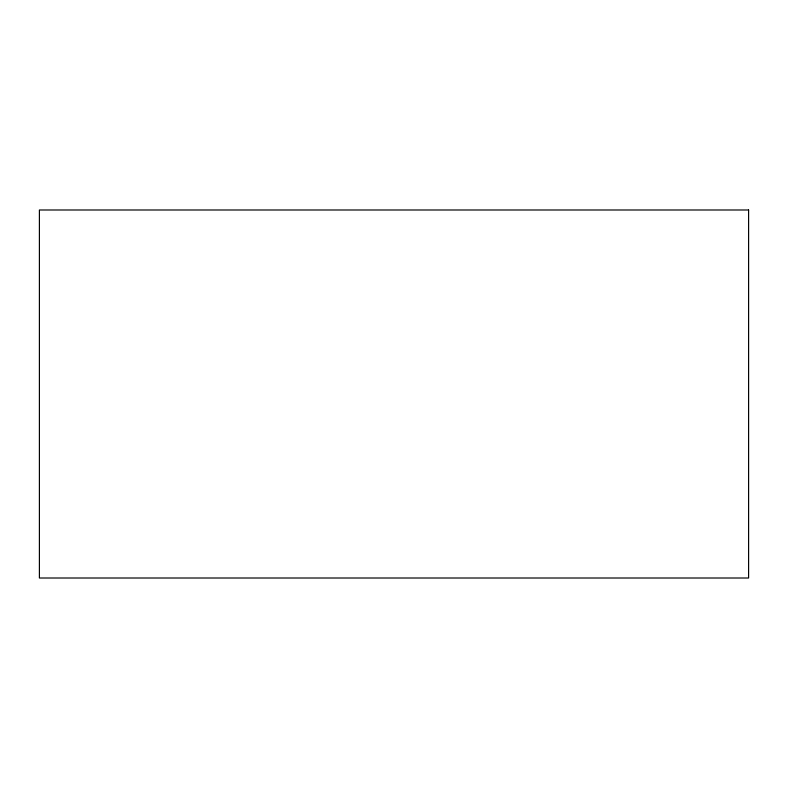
<?xml version="1.0" encoding="UTF-8"?>
<svg xmlns="http://www.w3.org/2000/svg" width="788" height="788" viewBox="0 0 788 788"><rect width="100%" height="100%" fill="white"/><g stroke="black" fill="none" stroke-linecap="round" stroke-linejoin="round"><path stroke-width="1.18" d="M748.6 209.992L39.4 209.992L39.4 578.008L748.6 578.008L748.6 209.992"/></g></svg>
